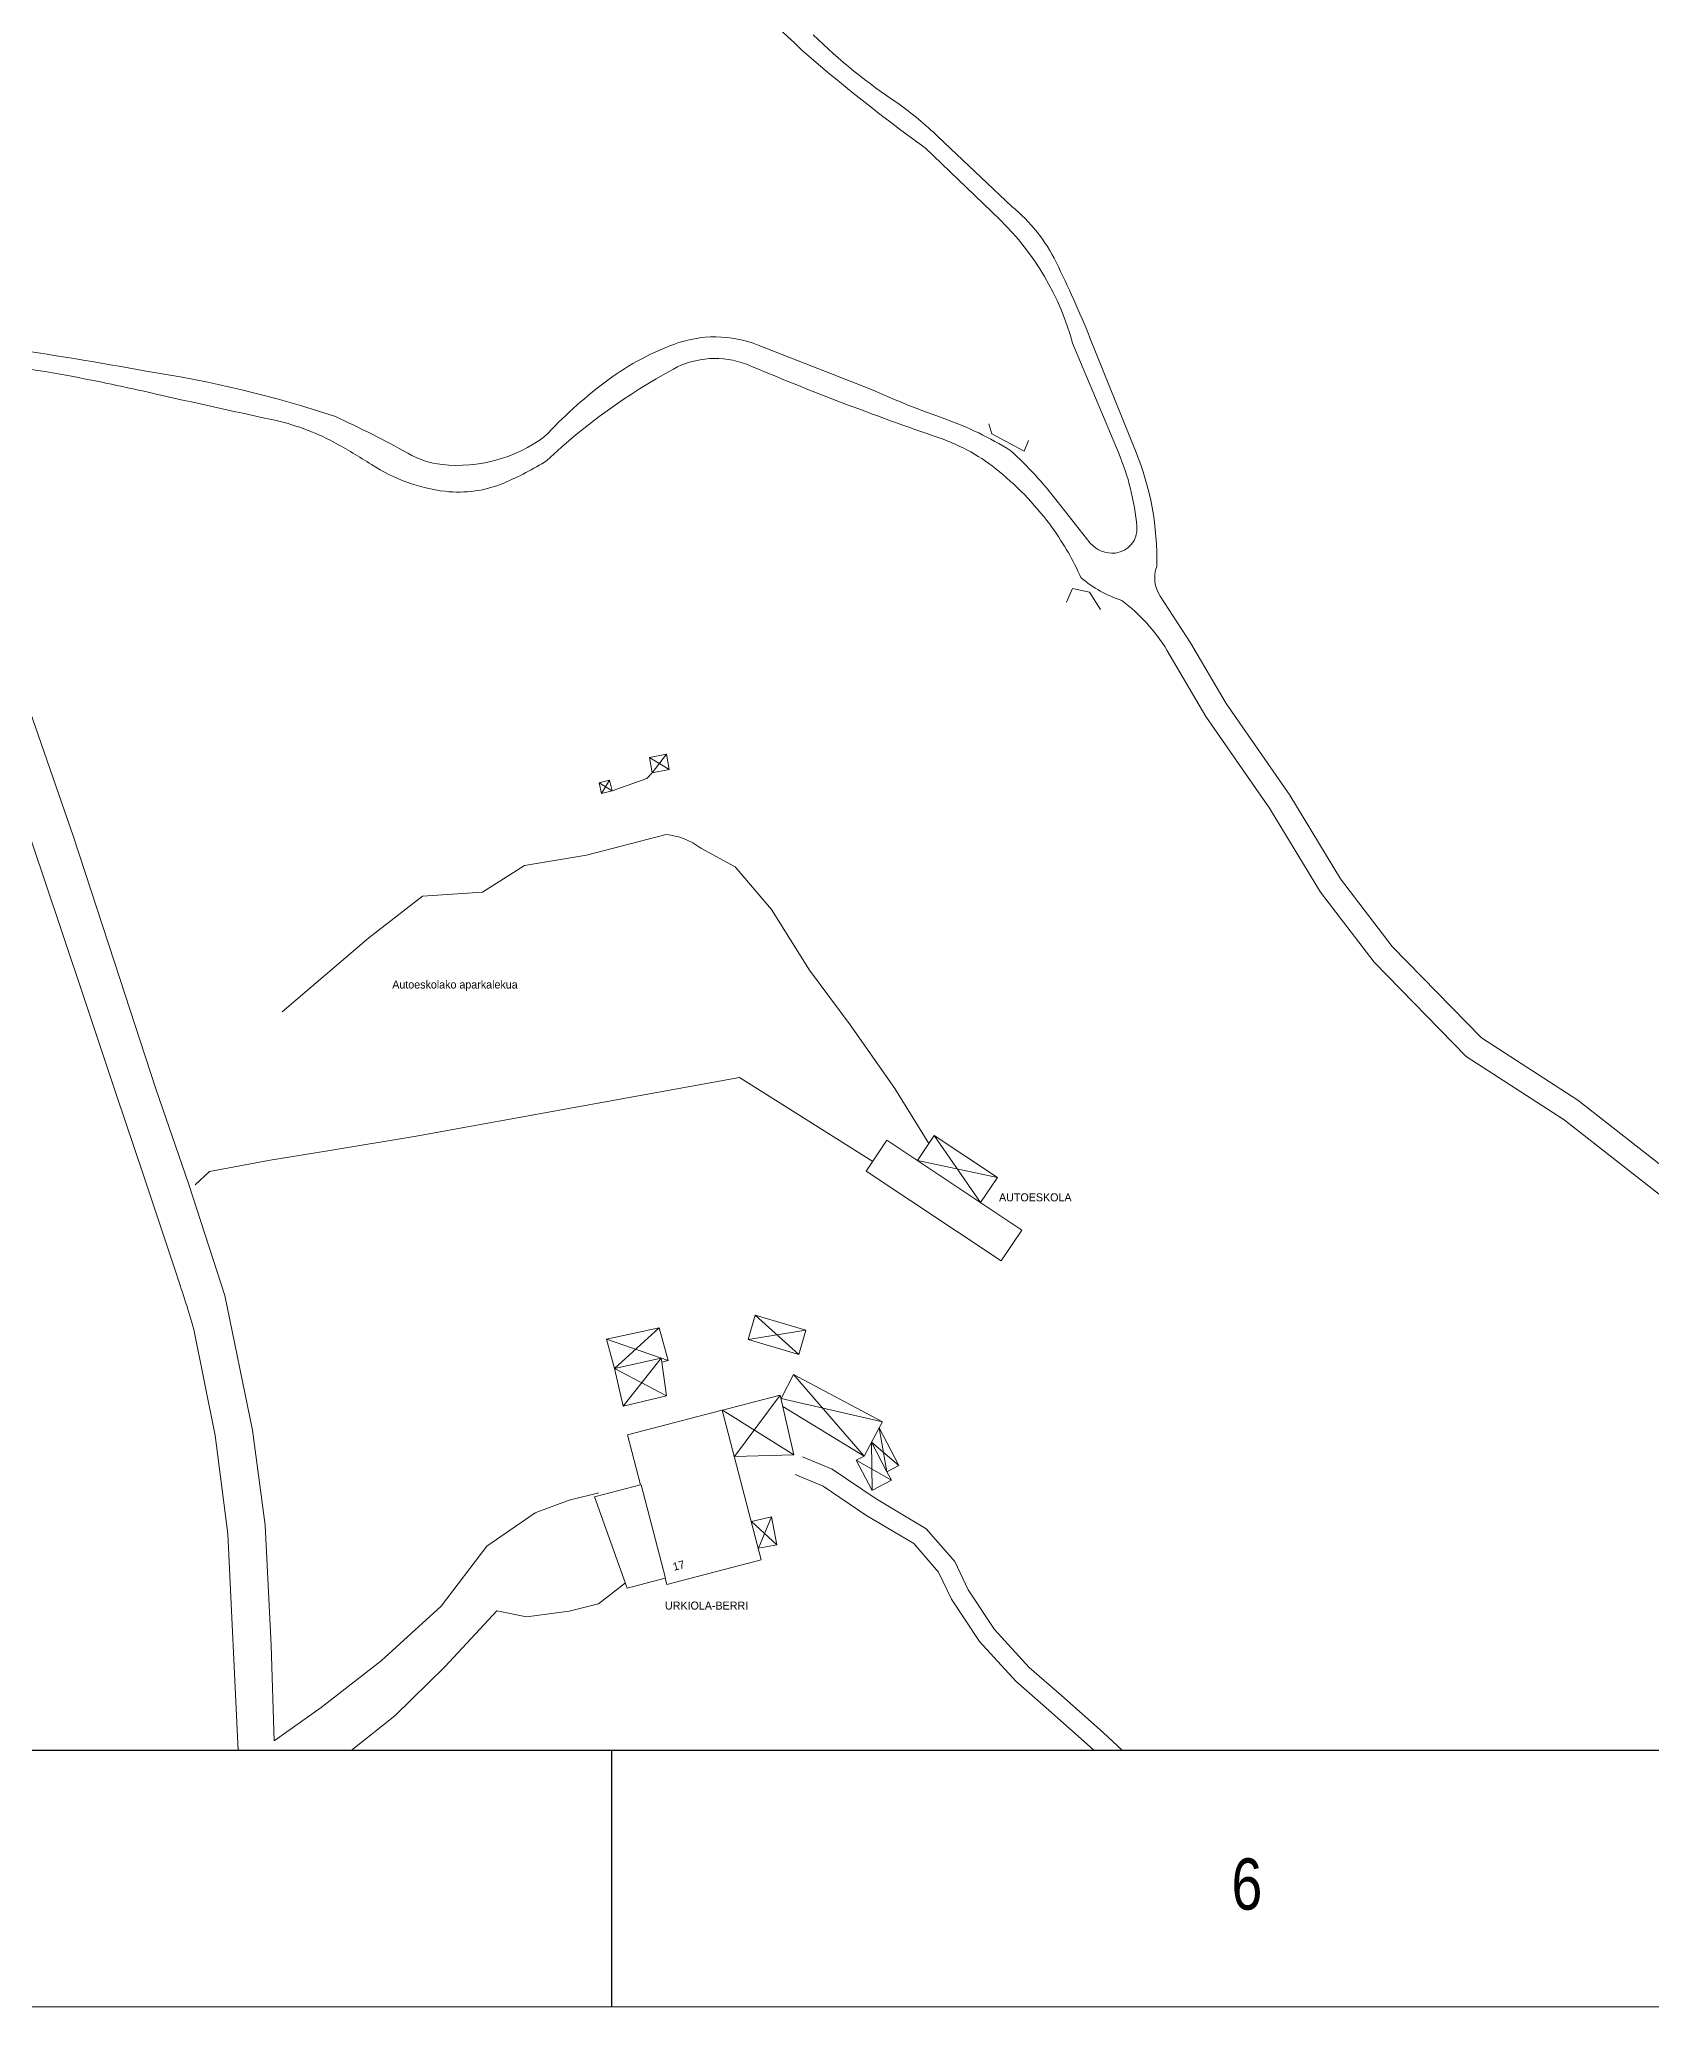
# Model space of a CAD drawing. Header units: millimetres. Extents: x 563164 to 564847, y 4765050 to 4766444.
# Drawn here: x 564146.4 to 564398.4, y 4765050.2 to 4765357.6 of the extents above; entities that cross this region are included whole.
import ezdxf
from ezdxf.enums import TextEntityAlignment as Align

# ---------------------------------------------------------------- set-up
doc = ezdxf.new("R2010")
doc.units = ezdxf.units.MM
doc.layers.add('58 Formato plano y líneas de solape - Planoaren formatua eta gainjartze-marrak', color=7, linetype='Continuous', lineweight=0)
doc.layers.add('7 Cartografía - Kartografia', color=7, linetype='Continuous', lineweight=0)
doc.styles.add('StyleArial', font='arial.ttf')
doc.styles.add('Styledgn105', font='dgn105.shx')

msp = doc.modelspace()

# ---------------------------------------------------------------- linework, layer by layer
at = {"layer": '58 Formato plano y líneas de solape - Planoaren formatua eta gainjartze-marrak', "color": 7, "linetype": 'Continuous', "lineweight": 30}
msp.add_line((564235.85, 4765050.22), (564235.85, 4765090.22), dxfattribs=at)
at = {"layer": '58 Formato plano y líneas de solape - Planoaren formatua eta gainjartze-marrak', "color": 7, "linetype": 'Continuous', "lineweight": 0, "flags": 128}
msp.add_lwpolyline([(563164.35, 4766238.22), (564846.35, 4766238.22), (564846.35, 4765050.22), (563164.35, 4765050.22), (563164.35, 4766238.22)], dxfattribs=at)
at = {"layer": '58 Formato plano y líneas de solape - Planoaren formatua eta gainjartze-marrak', "color": 7, "linetype": 'Continuous', "lineweight": 30, "flags": 128}
msp.add_lwpolyline([(563204.35, 4765090.22), (563204.35, 4766198.22), (564806.35, 4766198.22), (564806.35, 4765090.22), (564806.35, 4765090.22), (564806.35, 4765090.22), (564806.35, 4765090.22), (564806.35, 4765090.22), (563204.35, 4765090.22)], dxfattribs=at)
at = {"layer": '7 Cartografía - Kartografia', "color": 253, "linetype": 'Continuous', "lineweight": 0, "true_color": 0x9a9a9a}
for p, q in [((564241.78, 4765245.4), (564244.43, 4765245.93)), ((564244.82, 4765243.53), (564241.78, 4765245.4)), ((564242.18, 4765242.99), (564241.78, 4765245.4)), ((564244.43, 4765245.93), (564242.18, 4765242.99)), ((564244.43, 4765245.93), (564244.82, 4765243.53)), ((564235.52, 4765241.83), (564233.88, 4765241.42)), ((564233.88, 4765241.42), (564235.92, 4765240.19)), ((564233.88, 4765241.42), (564234.28, 4765239.78)), ((564235.52, 4765241.83), (564234.28, 4765239.78)), ((564235.92, 4765240.19), (564235.52, 4765241.83)), ((564244.82, 4765243.53), (564242.18, 4765242.99)), ((564234.28, 4765239.78), (564235.92, 4765240.19)), ((564275.64, 4765180.75), (564278.85, 4765185.58)), ((564278.85, 4765185.58), (564299.95, 4765171.55)), ((564283.64, 4765182.4), (564286.26, 4765186.35)), ((564286.26, 4765186.35), (564293.51, 4765175.84)), ((564286.26, 4765186.35), (564296.14, 4765179.79)), ((564283.64, 4765182.4), (564296.14, 4765179.79)), ((564172.97, 4765180.68), (564170.72, 4765178.61)), ((564296.74, 4765166.72), (564275.64, 4765180.75)), ((564296.14, 4765179.79), (564293.51, 4765175.84)), ((564299.95, 4765171.55), (564296.74, 4765166.72)), ((564257.18, 4765154.47), (564258.3, 4765158.26)), ((564258.3, 4765158.26), (564265.1, 4765152.13)), ((564258.3, 4765158.26), (564266.22, 4765155.92)), ((564235.04, 4765154.49), (564243.27, 4765156.29)), ((564243.27, 4765156.29), (564236.31, 4765149.9)), ((564243.27, 4765156.29), (564244.69, 4765151.16)), ((564266.22, 4765155.92), (564257.18, 4765154.47)), ((564266.22, 4765155.92), (564265.1, 4765152.13)), ((564235.04, 4765154.49), (564244.69, 4765151.16)), ((564236.31, 4765149.9), (564235.04, 4765154.49)), ((564265.1, 4765152.13), (564257.18, 4765154.47)), ((564236.31, 4765149.9), (564243.59, 4765151.54)), ((564244.44, 4765145.67), (564236.31, 4765149.9)), ((564237.67, 4765144.03), (564236.31, 4765149.9)), ((564237.67, 4765144.03), (564243.59, 4765151.54)), ((564243.59, 4765151.54), (564243.68, 4765150.93)), ((564244.69, 4765151.16), (564243.68, 4765150.93)), ((564243.68, 4765150.93), (564244.44, 4765145.67)), ((564262.33, 4765145.23), (564264.27, 4765149)), ((564264.27, 4765149), (564275.3, 4765136.23)), ((564264.27, 4765149), (564278.16, 4765141.58)), ((564244.44, 4765145.67), (564237.67, 4765144.03)), ((564262.2, 4765145.78), (564253.18, 4765143.42)), ((564262.2, 4765145.78), (564255.06, 4765136.2)), ((564264.32, 4765136.46), (564262.2, 4765145.78)), ((564238.34, 4765139.54), (564253.1, 4765143.4)), ((564253.1, 4765143.4), (564259.2, 4765120.03)), ((564253.18, 4765143.42), (564264.32, 4765136.46)), ((564262.33, 4765145.23), (564278.16, 4765141.58)), ((564275.3, 4765136.23), (564262.61, 4765144)), ((564240.38, 4765131.73), (564238.34, 4765139.54)), ((564275.3, 4765136.23), (564277.66, 4765140.64)), ((564278.16, 4765141.58), (564277.66, 4765140.64)), ((564277.66, 4765140.64), (564278.88, 4765133.78)), ((564280.74, 4765134.75), (564277.66, 4765140.64)), ((564277.66, 4765140.64), (564280.74, 4765134.75)), ((564255.06, 4765136.2), (564264.32, 4765136.46)), ((564274.09, 4765135.59), (564275.3, 4765136.23)), ((564276.46, 4765138.4), (564276.55, 4765130.88)), ((564280.74, 4765134.75), (564276.46, 4765138.4)), ((564278.88, 4765133.78), (564276.46, 4765138.4)), ((564274.09, 4765135.59), (564279.57, 4765132.46)), ((564276.55, 4765130.88), (564274.09, 4765135.59)), ((564280.74, 4765134.75), (564278.88, 4765133.78)), ((564278.88, 4765133.78), (564279.57, 4765132.46)), ((564233.18, 4765129.85), (564240.38, 4765131.73)), ((564244.27, 4765117.19), (564240.46, 4765131.75)), ((564279.57, 4765132.46), (564276.53, 4765130.87)), ((564238.27, 4765115.63), (564233.18, 4765129.85)), ((564260.85, 4765126.75), (564257.72, 4765126.02)), ((564257.72, 4765126.02), (564261.66, 4765122.4)), ((564258.81, 4765121.85), (564260.85, 4765126.75)), ((564261.66, 4765122.4), (564260.85, 4765126.75)), ((564258.81, 4765121.85), (564261.66, 4765122.4)), ((564259.2, 4765120.03), (564244.45, 4765116.18)), ((564244.19, 4765117.17), (564238.27, 4765115.63)), ((564244.45, 4765116.18), (564244.19, 4765117.17))]:
    msp.add_line(p, q, dxfattribs=at)
at = {"layer": '7 Cartografía - Kartografia', "color": 253, "linetype": 'Continuous', "lineweight": 0, "true_color": 0x9a9a9a, "flags": 128}
for points in [[(564246.02, 4765372.85, -0.022784), (564265.65, 4765355.85), (564265.65, 4765355.85), (564269.96, 4765352.16), (564269.96, 4765352.16, 0.015587), (564284.85, 4765340.62), (564284.85, 4765340.62), (564296.53, 4765329.43), (564296.53, 4765329.43, -0.132132), (564307.9, 4765310.1), (564307.9, 4765310.1), (564315.06, 4765293.05), (564315.06, 4765293.05, -0.076914), (564317.94, 4765281.45, -0.406539), (564314.6, 4765277.33, -0.252584), (564310.65, 4765278.89), (564310.65, 4765278.89), (564305.5, 4765285.45), (564305.5, 4765285.45, 0.040756), (564298.22, 4765293.31, 0.056243), (564287.95, 4765298.28, -0.020523), (564276.47, 4765302.86), (564276.47, 4765302.86), (564258.75, 4765309.82), (564258.75, 4765309.82, 0.185005), (564245.54, 4765309.93, 0.073618), (564234.62, 4765303.89, 0.042082), (564225.37, 4765295.51, -0.186474), (564209.35, 4765291.15, -0.109072), (564204.01, 4765292.92, 0.017926), (564192.67, 4765298.65, 0.042173), (564163.09, 4765305.73, 0.011412), (564140.55, 4765309.42)], [(564170.56, 4765156.03, 0.007601), (564167.87, 4765164.49), (564167.87, 4765164.49), (564162.6, 4765180.29), (564158.47, 4765192.63), (564153.3, 4765208.08), (564147.08, 4765226.58), (564142.6, 4765239.84), (564137.67, 4765254.5), (564131.8, 4765271.94), (564127.37, 4765285.16), (564124.6, 4765293.28), (564120.31, 4765305.92), (564118.34, 4765311.66), (564118.34, 4765311.66, 0.071821), (564106.56, 4765336.62, 0.002819), (564099.69, 4765346.87), (564099.69, 4765346.87), (564089.52, 4765361.14)], [(564326.31, 4765263.32), (564321.58, 4765270.61), (564321.58, 4765270.61, -0.233514), (564321.04, 4765275.22), (564321.04, 4765275.22, 0.105375), (564317.71, 4765293.29), (564317.71, 4765293.29), (564310.61, 4765310.94), (564310.61, 4765310.94, 0.018595), (564305.32, 4765322.77, 0.108214), (564298.41, 4765331.45), (564298.41, 4765331.45), (564286.89, 4765342.37), (564286.89, 4765342.37, 0.032951), (564280.59, 4765347.6, -0.047841), (564267.36, 4765358.29, 0.02043)], [(564175.38, 4765161.31), (564169.76, 4765178.68), (564164.61, 4765193.61), (564158.14, 4765213.39), (564151.66, 4765233.13), (564147.12, 4765246.21), (564142.61, 4765259.28), (564137.03, 4765275.7), (564131.12, 4765293.6), (564127.37, 4765304.95), (564124.78, 4765312.78), (564124.78, 4765312.78, 0.0253), (564118.01, 4765329.17, 0.0253)], [(564127.44, 4765306.35, -0.232896), (564131.82, 4765307.36, -0.03295), (564150.82, 4765305.06, -0.009658), (564164.45, 4765302.22, 0.003684), (564182.75, 4765298.18, -0.070841), (564192.41, 4765294.64, -0.020998), (564198.32, 4765291.14, 0.115451), (564209.83, 4765286.97, 0.129475), (564218.98, 4765288.27, 0.041546), (564225.73, 4765291.79, -0.064571), (564245.49, 4765306.07, -0.219175), (564256.94, 4765306.82, 0.017082), (564287.04, 4765295.32, -0.089398), (564296.42, 4765290.08, -0.0643), (564304.77, 4765281.2, -0.052235), (564309.2, 4765273.49), (564309.2, 4765273.49, 0.097533), (564315.6, 4765269.92, -0.0956), (564322.64, 4765262.14, -0.0956)], [(564249.76, 4765231.22, 0.139285), (564244.35, 4765233.36), (564244.35, 4765233.36), (564231.9, 4765230.12), (564222.23, 4765228.5), (564215.65, 4765224.35), (564206.3, 4765223.74), (564197.87, 4765217.22), (564184.33, 4765205.67)]]:
    msp.add_lwpolyline(points, format="xyb", dxfattribs=at)
for points in [[(564294.82, 4765297.51), (564295.27, 4765295.94), (564300.33, 4765293.24), (564301, 4765294.93)], [(564306.96, 4765269.64), (564307.86, 4765271.77), (564310.56, 4765271.21), (564312.25, 4765268.51)], [(564326.31, 4765263.32), (564331.9, 4765253.8), (564341.85, 4765239.5), (564349.78, 4765226.44), (564357.87, 4765215.87), (564371.82, 4765201.6), (564386.89, 4765191.86), (564417.09, 4765168.2), (564450.1, 4765142.73)], [(564322.64, 4765262.14), (564328.73, 4765251.77), (564338.7, 4765237.45), (564346.67, 4765224.32), (564355.02, 4765213.4), (564369.42, 4765198.67), (564384.71, 4765188.79), (564414.78, 4765165.23), (564447.8, 4765139.75), (564461.6, 4765128.13), (564466.35, 4765123.56)], [(564235.92, 4765240.19), (564241.37, 4765242.11), (564242.18, 4765242.99)], [(564249.76, 4765231.22), (564255.15, 4765228.29), (564260.84, 4765221.64), (564266.79, 4765212.17), (564273.15, 4765203.6), (564280.09, 4765193.66), (564285.4, 4765185.06)], [(564276.66, 4765182.29), (564255.83, 4765195.41), (564205.27, 4765186.2)], [(564205.27, 4765186.2), (564191.79, 4765183.96), (564182.49, 4765182.45), (564172.97, 4765180.68)], [(564175.38, 4765161.31), (564179.72, 4765140.3), (564181.7, 4765125.47), (564182.6, 4765106.63), (564183.1, 4765091.77), (564190.46, 4765096.97), (564199.83, 4765104.27), (564209.19, 4765112.81), (564216.33, 4765122.18), (564223.87, 4765127.37), (564229.22, 4765129.36), (564233.83, 4765130.51)], [(564170.56, 4765156.03), (564173.89, 4765139.46), (564175.84, 4765124.09), (564177.46, 4765090.22)], [(564264.53, 4765133.35), (564268.89, 4765131.56), (564275.59, 4765127.02), (564283.07, 4765122.56), (564286.96, 4765118.13), (564288.95, 4765113.89), (564293.33, 4765107.29), (564299.02, 4765101.07), (564304.17, 4765096.56), (564310.66, 4765090.81), (564311.29, 4765090.22)], [(564265.67, 4765136.12), (564270.31, 4765134.22), (564277.2, 4765129.55), (564285.01, 4765124.89), (564289.5, 4765119.79), (564291.57, 4765115.36), (564295.7, 4765109.14), (564301.12, 4765103.21), (564306.15, 4765098.81), (564312.68, 4765093.03), (564315.7, 4765090.22)], [(564195.15, 4765090.22), (564201.94, 4765095.67), (564209.83, 4765103.37), (564217.9, 4765112.05), (564222.53, 4765111.11), (564229.19, 4765112), (564233.8, 4765113.14), (564238.02, 4765116.45)]]:
    msp.add_lwpolyline(points, dxfattribs=at)

# ---------------------------------------------------------------- texts
at = {"layer": '58 Formato plano y líneas de solape - Planoaren formatua eta gainjartze-marrak', "color": 7, "linetype": 'Continuous', "lineweight": 30, "style": 'StyleArial', "width": 0.776663}
msp.add_text('6', height=8, dxfattribs=at).set_placement((564335.14, 4765065.38), align=Align.CENTER)
at = {"layer": '7 Cartografía - Kartografia', "color": 253, "linetype": 'Continuous', "lineweight": 0, "true_color": 0x9a9a9a, "style": 'Styledgn105'}
for s, p in [('Autoeskolako aparkalekua', (564201.55, 4765209.29)), ('AUTOESKOLA', (564296.4, 4765176.04)), ('URKIOLA-BERRI', (564244.18, 4765112.26))]:
    msp.add_text(s, height=1.25, dxfattribs=at).set_placement(p)
msp.add_text('17', height=1.25, rotation=14.2059, dxfattribs=at).set_placement((564245.58, 4765118.31))

doc.saveas('drawing.dxf')
